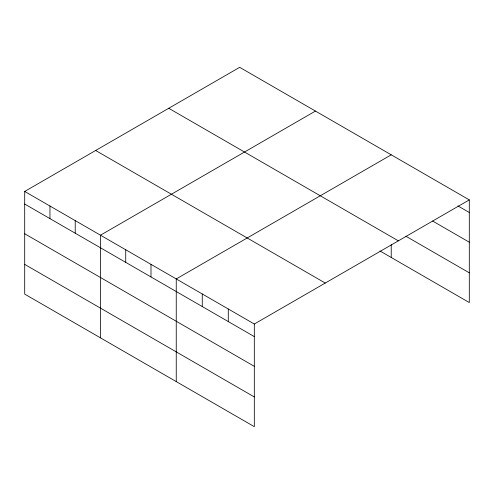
<?xml version="1.0" encoding="UTF-8"?>
<svg xmlns="http://www.w3.org/2000/svg" width="494" height="494" viewBox="0 0 494 494"><rect width="100%" height="100%" fill="white"/><g stroke="black" fill="none" stroke-linecap="round" stroke-linejoin="round"><path stroke-width="0.74" d="M379.929 250.958L469.3 302.556L469.3 199.891L239.683 67.326L24.7 191.444L24.7 294.109L254.317 426.674L254.317 324.015L24.7 191.444M315.456 111.07L100.473 235.193L100.473 337.859M391.229 154.82L176.247 278.937L176.247 381.603M254.317 324.015L469.3 199.891M457.957 205.936L469.3 212.488M432.602 221.022L469.3 242.208M405.914 236.237L469.3 272.83M168.738 108.285L398.355 240.85M95.645 150.485L325.262 283.05M24.7 204.041L254.317 336.605M24.7 233.761L254.317 366.332M24.7 264.389L254.317 396.954M391.229 244.524L391.229 257.485M228.29 308.985L228.29 321.582M202.268 293.961L202.268 306.558M150.991 264.358L150.991 276.949M125.729 249.773L125.729 262.37M75.218 220.608L75.218 233.205M49.956 206.029L49.956 218.62"/></g></svg>
